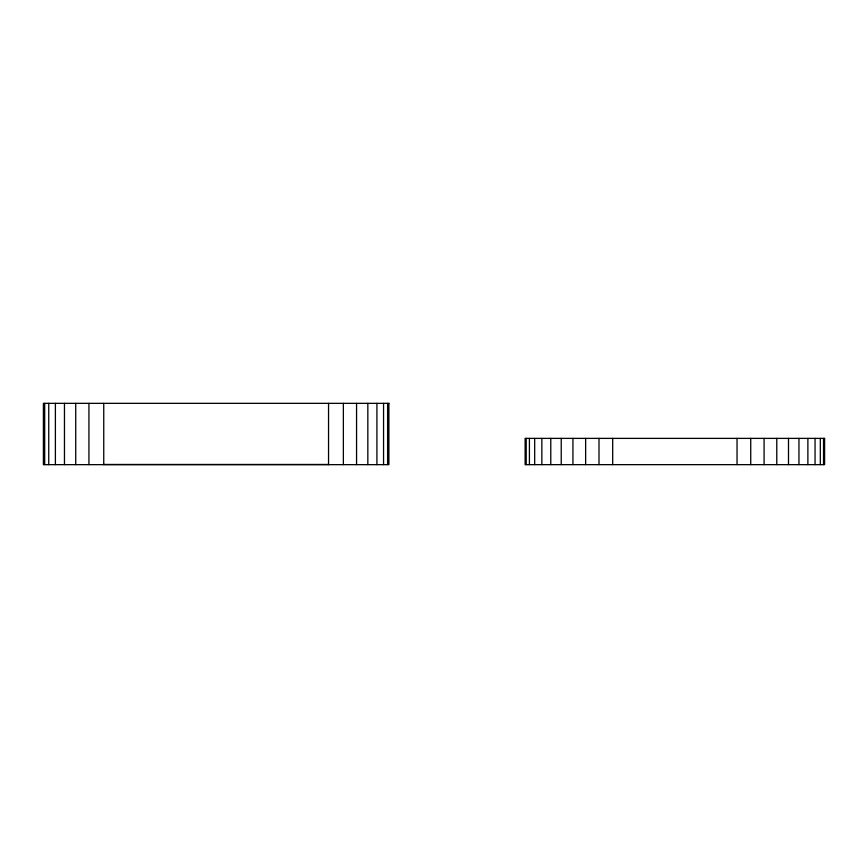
<?xml version="1.0" encoding="UTF-8"?>
<svg xmlns="http://www.w3.org/2000/svg" width="868" height="868" viewBox="0 0 868 868"><rect width="100%" height="100%" fill="white"/><g stroke="black" fill="none" stroke-linecap="round" stroke-linejoin="round"><path stroke-width="1.3" d="M103.748 464.467L328.549 464.467M823.526 438.383L823.526 464.651M820.314 438.383L820.314 464.651M815.052 438.383L815.052 464.651M807.88 438.383L807.88 464.651M798.951 438.383L798.951 464.651M788.502 438.383L788.502 464.651M776.784 438.383L776.784 464.651M764.09 438.383L764.09 464.651M750.733 438.383L750.733 464.651M737.04 438.383L737.04 464.651M612.689 438.383L612.689 464.651M598.996 438.383L598.996 464.651M585.64 438.383L585.64 464.651M572.945 438.383L572.945 464.651M561.227 438.383L561.227 464.651M550.779 438.383L550.779 464.651M541.849 438.383L541.849 464.651M534.677 438.383L534.677 464.651M529.415 438.383L529.415 464.651M526.203 438.383L526.203 464.651M387.605 403.349L387.605 464.651M383.558 403.349L383.558 464.651M376.907 403.349L376.907 464.651M367.837 403.349L367.837 464.651M356.564 403.349L356.564 464.651M343.359 403.349L343.359 464.651M328.549 403.349L328.549 464.651M103.748 403.349L103.748 464.651M88.937 403.349L88.937 464.651M75.733 403.349L75.733 464.651M64.46 403.349L64.46 464.651M55.389 403.349L55.389 464.651M48.749 403.349L48.749 464.651M44.691 403.349L44.691 464.651M388.897 403.349L43.4 403.349L43.4 464.651L388.897 464.651L388.897 403.349M824.6 438.383L525.129 438.383L525.129 464.651L824.6 464.651L824.6 438.383"/></g></svg>
